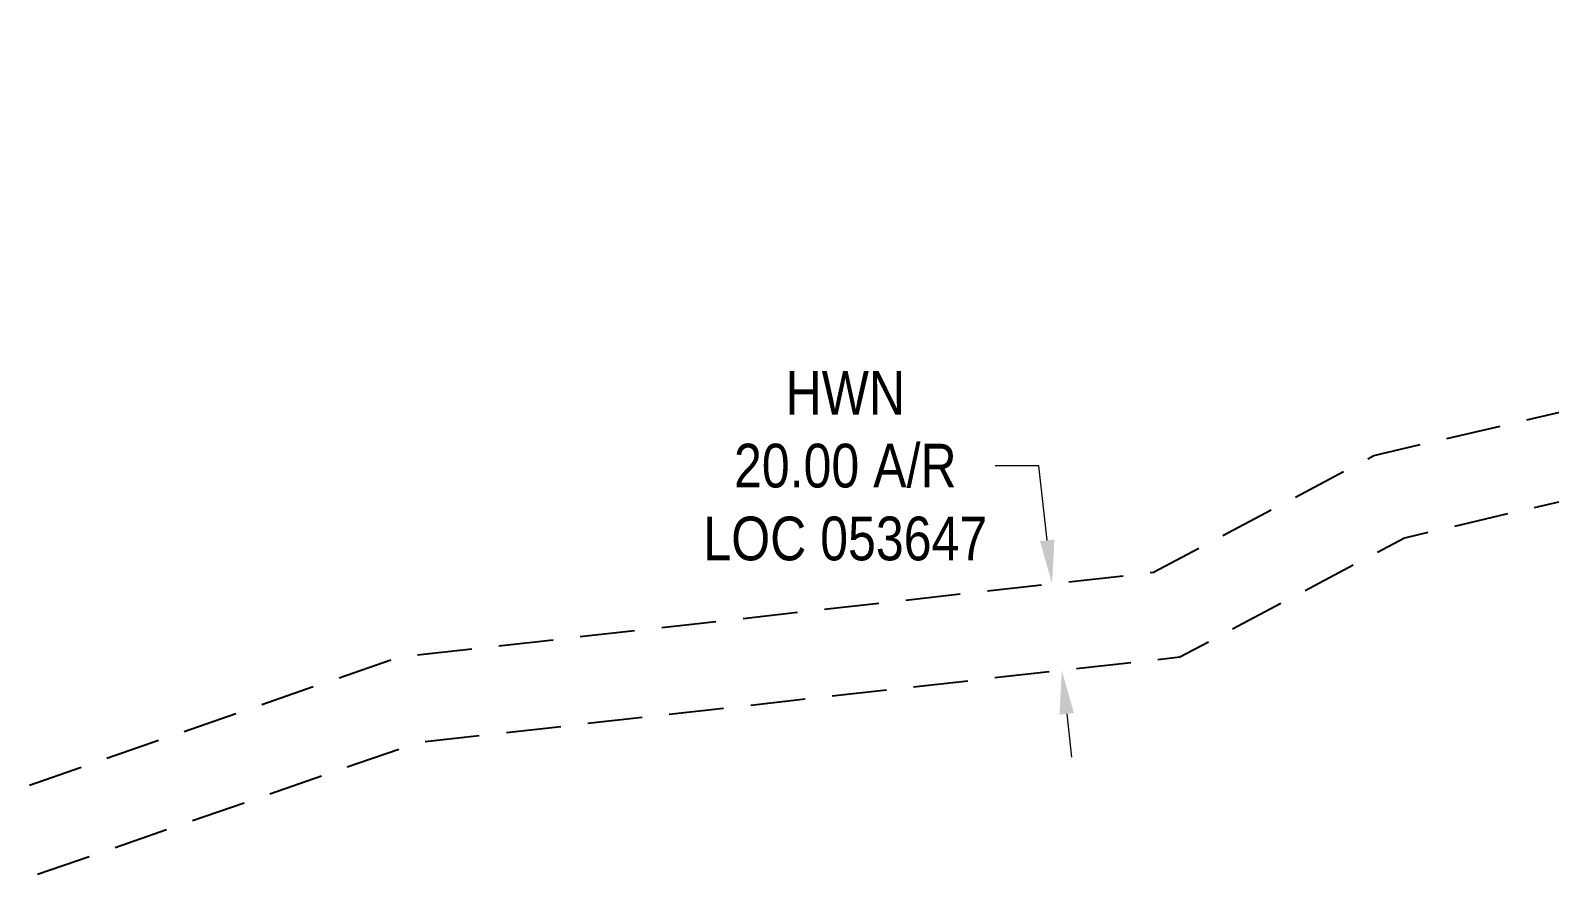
# Model space of a CAD drawing. Extents: x 454172 to 490274, y 6043290 to 6049925.
# Drawn here: x 480742.7 to 481090.4, y 6044354.6 to 6044547.4 of the extents above; entities that cross this region are included whole.
import ezdxf

# ---------------------------------------------------------------- set-up
doc = ezdxf.new("R2010")
doc.units = 0
doc.header["$LTSCALE"] = 5
doc.header["$PDMODE"] = 35
doc.header["$PDSIZE"] = 5
doc.linetypes.add('foc-ACCESSROAD', pattern=[3.75, 2.5, -1.25])
doc.layers.get('Defpoints').update_dxf_attribs({"color": 9})
doc.layers.add('F-AR', color=190, linetype='foc-ACCESSROAD')
doc.layers.add('F-AR-T', color=190, linetype='Continuous', lineweight=9)
doc.styles.add('80CG', font='ARIALN.TTF', dxfattribs={"height": 10})
doc.dimstyles.new('Compass 5 000', dxfattribs={"dimscale": 5, "dimtxt": 9, "dimasz": 2, "dimexe": 0.2, "dimexo": 0.0625, "dimgap": 0.5, "dimtad": 0, "dimtih": 1, "dimtoh": 1, "dimzin": 0, "dimdsep": 46, "dimtxsty": '80CG', "dimcen": 0.1, "dimse1": 1, "dimse2": 1, "dimclrd": 256, "dimclrt": 256, "dimaunit": 1, "dimadec": 4, "dimazin": 0, "dimtfac": 0.06, "dimtofl": 0, "dimtmove": 0, "dimatfit": 1, "dimfxl": 0.2, "dimtolj": 1, "dimtzin": 0, "dimlwd": -1, "dimarcsym": 0})

# ---------------------------------------------------------------- blocks, each defined once
blk = doc.blocks.new('*D119')
at = {"layer": 'Defpoints', "color": 0, "transparency": 16777216}
for p in [(480976.53, 6044420.75), (480978.78, 6044421), (480981.01, 6044401.13)]:
    blk.add_point(p, dxfattribs=at)
at = {"layer": 'F-AR-T', "transparency": 16777216}
for p, q in [((480973.51, 6044447.69), (480963.51, 6044447.69)), ((480975.42, 6044430.68), (480973.51, 6044447.69)), ((480979.88, 6044390.94), (480980.99, 6044381.01))]:
    blk.add_line(p, q, dxfattribs=at)
for points in [[(480977.07, 6044430.87), (480973.76, 6044430.5), (480976.53, 6044420.75)], [(480981.53, 6044391.13), (480978.22, 6044390.76), (480978.76, 6044400.88)]]:
    blk.add_solid(points, dxfattribs=at)
at = {"layer": 'F-AR-T', "transparency": 16777216, "insert": (480929.21, 6044447.69), "char_height": 10, "attachment_point": 5, "style": '80CG'}
blk.add_mtext('\\A1;HWN\\P20.00 A/R\\PLOC 053647', dxfattribs=at)

msp = doc.modelspace()

# ---------------------------------------------------------------- linework, layer by layer
at = {"layer": 'F-AR', "flags": 128}
msp.add_lwpolyline([(480610.205, 6044325.464), (480595.379, 6044313.505), (480576.879, 6044318.02), (480585.562, 6044342.436), (480687.542, 6044355.61), (480827.02, 6044403.96), (480999.778, 6044423.355), (481050.127, 6044450.066), (481205.759, 6044486.435), (481275.126, 6044502.644), (481329.517, 6044556.575), (481306.413, 6044820.802), (481608.776, 6044819.714), (481608.705, 6044799.725), (481578.341, 6044799.833), (481338.233, 6044800.697), (481329.104, 6044790.771), (481350.247, 6044548.98), (481285.183, 6044484.466), (481205.637, 6044465.878), (481057.202, 6044431.191), (481005.787, 6044403.915), (480831.463, 6044384.343), (480692.144, 6044336.05), (480610.205, 6044325.464)], close=True, dxfattribs=at)

# ---------------------------------------------------------------- dimensions: what is measured, and where the dimension line sits
at = {"layer": 'F-AR-T'}
dim = msp.add_linear_dim(base=(480976.533, 6044420.745), p1=(480981.009, 6044401.133), p2=(480978.779, 6044420.997), angle=96.4057, text='HWN\\P20.00 A/R\\PLOC 053647', dimstyle='Compass 5 000', dxfattribs=at)
dim.commit()
dim.dimension.update_dxf_attribs({"geometry": '*D119', "text_midpoint": (480929.207, 6044447.685), "dimtype": 161})

doc.saveas('drawing.dxf')
